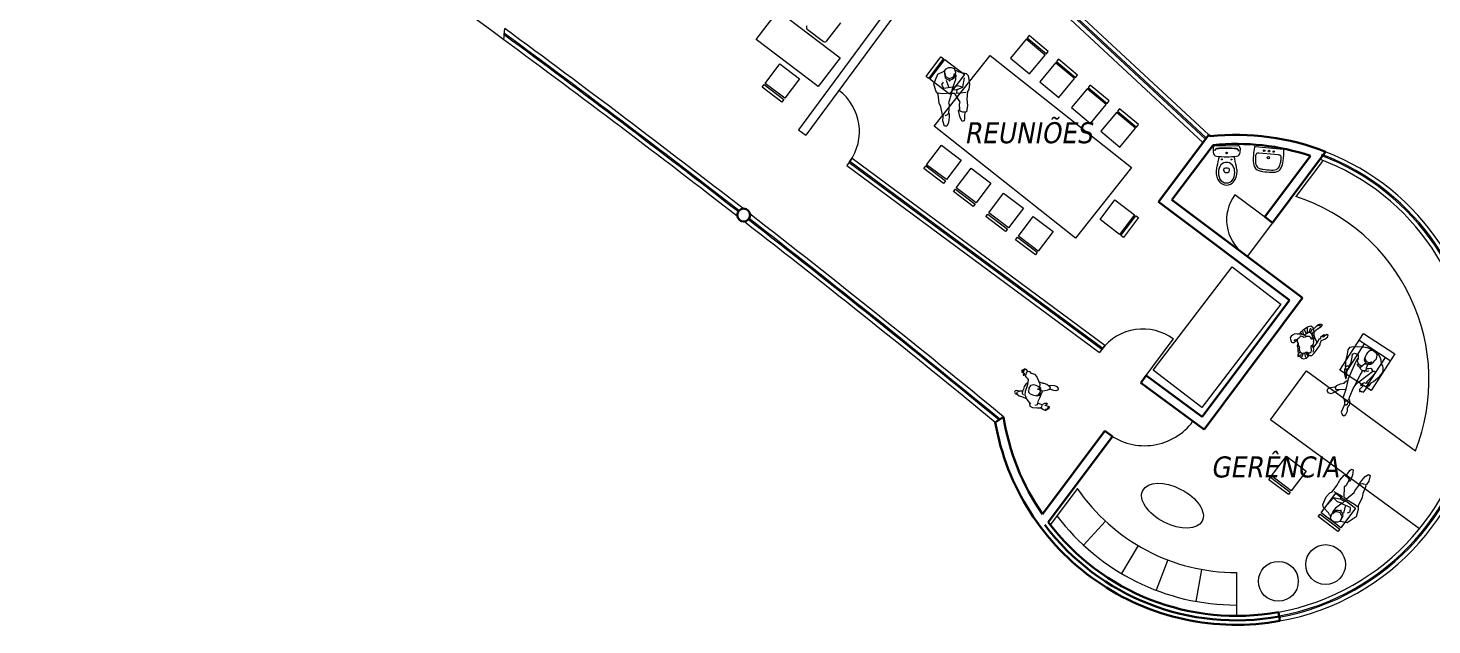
# Model space of a CAD drawing. Header units: millimetres. Extents: x 262 to 370, y -104 to 114.
# Drawn here: x 324.54 to 347.9, y -23.96 to -14.03 of the extents above; entities that cross this region are included whole.
import ezdxf

# ---------------------------------------------------------------- set-up
doc = ezdxf.new("R2010")
doc.units = ezdxf.units.MM
doc.header["$LTSCALE"] = 0.1
doc.layers.get('0').update_dxf_attribs({"lineweight": 9})
for name, color, linetype, lineweight in [('detalles', 2, 'Continuous', 9), ('mobiliario', 3, 'Continuous', 13), ('muros', 4, 'Continuous', 30)]:
    doc.layers.add(name, color=color, linetype=linetype, lineweight=lineweight)
doc.styles.get("Standard").update_dxf_attribs({"font": 'tahoma.ttf', "oblique": 10, "height": 0.35})

# ---------------------------------------------------------------- blocks, each defined once
blk = doc.blocks.new('2salada2')
at = {"color": 0}
for p, q in [((-0.296, 0), (0.296, 0)), ((0.207, -0.13), (-0.207, -0.13))]:
    blk.add_line(p, q, dxfattribs=at)
for centre, radius in [((-0.1, -0.07), 0.015), ((0, -0.205), 0.023), ((0, -0.07), 0.0175), ((0.1, -0.07), 0.015)]:
    blk.add_circle(centre, radius, dxfattribs=at)
for centre, radius, start, end in [((-0.296, -0.01), 0.01, 90, 173.6262), ((0.296, -0.01), 0.01, 6.3738, 90), ((1.185, -0.175), 1.5, 173.6262, 182.693), ((0.186, -0.222), 0.5, 182.693, 199.3406), ((1.186, -0.221), 1.454, 178.0234, 180.898), ((0.186, -0.222), 0.454, 182.693, 199.3406), ((-0.227, -0.171), 0.04, 95.5937, 179.6995), ((-0.207, -0.38), 0.25, 90, 95.5937), ((0.207, -0.38), 0.25, 84.4063, 90), ((0.227, -0.171), 0.04, 0.3005, 84.4063), ((-0.186, -0.222), 0.454, 340.6594, 357.307), ((-1.186, -0.221), 1.454, 359.102, 1.9766), ((-0.186, -0.222), 0.5, 340.6594, 357.307), ((-1.185, -0.175), 1.5, 357.307, 6.3738), ((-0.135, -0.335), 0.16, 199.3406, 257.4429), ((-0.135, -0.335), 0.114, 199.3406, 257.4429), ((-0.061, -0.003), 0.5, 257.4429, 266.4982), ((-0.061, -0.003), 0.454, 257.4429, 266.4982), ((0, 0.995), 1.5, 266.4982, 273.5018), ((0, 0.995), 1.454, 266.4982, 273.5018), ((0.061, -0.003), 0.454, 273.5018, 282.5571), ((0.061, -0.003), 0.5, 273.5018, 282.5571), ((0.135, -0.335), 0.114, 282.5571, 340.6594), ((0.135, -0.335), 0.16, 282.5571, 340.6594)]:
    blk.add_arc(centre, radius, start, end, dxfattribs=at)
blk = doc.blocks.new('personasp13')
for points in [[(0.082, -0.064), (0.128, -0.056), (0.175, -0.025), (0.238, 0.027), (0.266, 0.061), (0.269, 0.126), (0.29, 0.154), (0.286, 0.197), (0.307, 0.212), (0.319, 0.25), (0.312, 0.257), (0.298, 0.239), (0.302, 0.275), (0.293, 0.282), (0.283, 0.251), (0.281, 0.293), (0.271, 0.298), (0.264, 0.257), (0.26, 0.286), (0.25, 0.286), (0.242, 0.246), (0.23, 0.243), (0.218, 0.257), (0.207, 0.253), (0.211, 0.234), (0.231, 0.21), (0.207, 0.215), (0.19, 0.203), (0.175, 0.176), (0.156, 0.155), (0.111, 0.147), (0.051, 0.147), (-0.048, 0.155), (-0.103, 0.148), (-0.168, 0.097), (-0.23, 0.022), (-0.226, 0.035), (-0.264, 0.023), (-0.278, -0.026), (-0.261, -0.104), (-0.247, -0.164), (-0.264, -0.21), (-0.273, -0.253), (-0.261, -0.263), (-0.255, -0.241), (-0.252, -0.277), (-0.24, -0.28), (-0.238, -0.268), (-0.235, -0.294), (-0.221, -0.297), (-0.216, -0.275), (-0.211, -0.299), (-0.201, -0.299), (-0.192, -0.224), (-0.182, -0.234), (-0.165, -0.255), (-0.153, -0.246), (-0.168, -0.203), (-0.197, -0.174), (-0.195, -0.155), (-0.187, -0.097), (-0.139, -0.097), (-0.079, -0.107), (-0.009, -0.113)], [(-0.05, 0.197), (-0.06, 0.236), (-0.079, 0.267), (-0.099, 0.291), (-0.125, 0.275), (-0.141, 0.238), (-0.144, 0.178), (-0.154, 0.111)], [(-0.065, 0.25), (-0.063, 0.299), (-0.074, 0.32), (-0.098, 0.325), (-0.12, 0.31), (-0.13, 0.274)], [(0.096, 0.15), (0.074, 0.176), (0.027, 0.19), (-0.019, 0.191), (-0.053, 0.197), (-0.091, 0.197), (-0.111, 0.171)], [(0.231, 0.209), (0.259, 0.207), (0.284, 0.197)], [(-0.249, -0.159), (-0.231, -0.172), (-0.202, -0.174)], [(-0.185, -0.097), (-0.214, -0.09), (-0.237, -0.054)], [(0.082, -0.041), (0.067, -0.063), (0.051, -0.064), (0.043, -0.056), (0.041, -0.036), (0.038, -0.064), (0.029, -0.083), (0.014, -0.088), (-0.005, -0.083), (-0.033, -0.075), (-0.057, -0.064), (-0.067, -0.045)], [(0.024, -0.121), (0.031, -0.123), (0.048, -0.16), (0.067, -0.203), (0.087, -0.225), (0.103, -0.239), (0.123, -0.231), (0.135, -0.201), (0.154, -0.169), (0.158, -0.121), (0.152, -0.105), (0.154, -0.09), (0.161, -0.037)], [(0.147, -0.186), (0.166, -0.296), (0.158, -0.335), (0.134, -0.368), (0.103, -0.368), (0.087, -0.339), (0.082, -0.304), (0.084, -0.267), (0.077, -0.222)]]:
    blk.add_lwpolyline(points)
blk.add_lwpolyline([(0.01, -0.127), (0.019, -0.118), (0.024, -0.102), (0.062, -0.086), (0.084, -0.045), (0.092, -0.001), (0.092, 0.04), (0.069, 0.091), (0.019, 0.11), (-0.043, 0.098), (-0.066, 0.065), (-0.074, 0.006), (-0.067, -0.059), (-0.049, -0.092), (-0.02, -0.099), (-0.009, -0.103), (-0.001, -0.12)], close=True)
blk = doc.blocks.new('2SAINVI1')
at = {"color": 0, "linetype": 'ByBlock'}
for p, q in [((0, -0.183), (0, 0.183)), ((0.04, 0.222), (0.112, 0.222)), ((0.413, 0.048), (0.393, 0.048)), ((0.04, -0.222), (0.112, -0.222)), ((0.413, -0.048), (0.393, -0.048))]:
    blk.add_line(p, q, dxfattribs=at)
for centre, radius in [((0.122, 0), 0.0135), ((0.122, 0), 0.0135), ((0.23, 0.08), 0.0075), ((0.23, -0.08), 0.0075)]:
    blk.add_circle(centre, radius, dxfattribs=at)
for centre, radius, start, end in [((0.04, 0.183), 0.04, 90, 180), ((1.54, 0), 1.5, 173.7281, 186.2719), ((1.54, 0), 1.493, 173.6755, 186.3306), ((0.089, 0.16), 0.04, 90, 173.7281), ((0.096, 0.16), 0.04, 100.2428, 173.7859), ((0.112, 0.159), 0.064, 6.7931, 90), ((-1.219, 0), 1.404, 353.2069, 6.7931), ((0.85, -2.286), 2.5, 101.5744, 105.544), ((0.46, 0), 0.18, 173.7581, 186.2419), ((0.396, 0.007), 0.116, 117.4027, 173.7581), ((0.458, -0.112), 0.25, 101.6195, 117.4027), ((0.476, -0.423), 0.6, 94.3794, 102.2907), ((0.676, 0), 0.3, 173.3508, 186.6492), ((0.393, 0.033), 0.015, 90, 173.3508), ((0.451, -0.079), 0.216, 60.8839, 101.6195), ((0.413, 0.018), 0.03, 36.8699, 90), ((0.44, -0.085), 0.26, 51.2869, 92.3028), ((0.389, 0), 0.06, 323.1301, 36.8699), ((0.495, 0), 0.126, 299.1161, 60.8839), ((0.495, 0), 0.16, 312.4362, 47.5638), ((0.04, -0.183), 0.04, 180, 270), ((0.089, -0.16), 0.04, 186.2719, 270), ((0.096, -0.16), 0.04, 186.2141, 259.7572), ((0.112, -0.159), 0.064, 270, 353.2069), ((0.85, 2.286), 2.5, 254.456, 258.4256), ((0.396, -0.007), 0.116, 186.2419, 242.5973), ((0.458, 0.112), 0.25, 242.5973, 258.3805), ((0.476, 0.423), 0.6, 257.7093, 265.6206), ((0.393, -0.033), 0.015, 186.6492, 270), ((0.451, 0.079), 0.216, 258.3805, 299.1161), ((0.413, -0.018), 0.03, 270, 323.1301), ((0.44, 0.085), 0.26, 267.6972, 308.7131)]:
    blk.add_arc(centre, radius, start, end, dxfattribs=at)
blk = doc.blocks.new('personasp21')
at = {"color": 0, "linetype": 'ByBlock'}
for p, q in [((-0.177, 0.013), (-0.199, 0.016)), ((-0.161, 0.038), (-0.179, 0.044)), ((-0.162, 0.068), (-0.165, 0.071)), ((0.004, 0.167), (0.011, 0.189)), ((0.02, 0.148), (0.048, 0.196)), ((0.065, 0.137), (0.079, 0.203)), ((0.086, 0.133), (0.138, 0.196)), ((0.121, 0.127), (0.183, 0.167)), ((0.127, 0.035), (0.155, 0.052)), ((0.134, 0.107), (0.199, 0.136)), ((0.138, 0.069), (0.182, 0.089)), ((-0.199, -0.069), (-0.237, -0.097)), ((-0.172, -0.093), (-0.236, -0.13)), ((-0.208, -0.042), (-0.232, -0.045)), ((-0.199, -0.02), (-0.213, -0.01)), ((-0.158, -0.104), (-0.188, -0.171)), ((-0.131, -0.106), (-0.14, -0.175)), ((0.014, -0.12), (0.018, -0.107)), ((0.018, -0.107), (0.03, -0.096)), ((0.03, -0.096), (0.035, -0.092))]:
    blk.add_line(p, q, dxfattribs=at)
for points in [[(0.044, 0.095), (0.023, 0.138), (-0.017, 0.189), (-0.062, 0.222), (-0.09, 0.25), (-0.13, 0.254), (-0.157, 0.257), (-0.189, 0.24), (-0.198, 0.219), (-0.213, 0.185), (-0.216, 0.171), (-0.206, 0.157), (-0.188, 0.145), (-0.154, 0.147), (-0.124, 0.145), (-0.12, 0.152), (-0.134, 0.162), (-0.16, 0.169), (-0.167, 0.164)], [(-0.138, 0.096), (-0.178, 0.066), (-0.198, 0.027), (-0.227, -0.015), (-0.251, -0.076), (-0.247, -0.139), (-0.227, -0.168), (-0.178, -0.19), (-0.123, -0.183), (-0.112, -0.175)], [(-0.027, 0.199), (0.025, 0.215), (0.071, 0.222), (0.162, 0.213), (0.205, 0.191), (0.219, 0.162), (0.207, 0.131), (0.195, 0.095), (0.171, 0.068), (0.151, 0.037), (0.13, -0.011)], [(0.111, -0.089), (0.124, -0.073), (0.128, -0.049), (0.127, -0.015), (0.117, 0.02), (0.128, 0.059), (0.135, 0.083), (0.127, 0.116), (0.107, 0.127), (0.078, 0.128), (0.02, 0.141)], [(0.083, 0.043), (0.087, 0.035), (0.106, 0.025), (0.106, 0.02), (0.09, 0.014), (0.088, 0.006)], [(0.212, 0.13), (0.24, 0.127), (0.274, 0.131), (0.305, 0.134), (0.335, 0.13), (0.357, 0.114), (0.364, 0.097), (0.354, 0.086), (0.327, 0.076), (0.289, 0.079), (0.263, 0.082), (0.226, 0.081), (0.178, 0.075)], [(0.289, 0.13), (0.313, 0.124), (0.332, 0.11), (0.33, 0.097), (0.319, 0.085), (0.299, 0.082), (0.271, 0.083)], [(-0.246, -0.052), (-0.271, -0.066), (-0.275, -0.076), (-0.27, -0.083), (-0.253, -0.09)], [(-0.113, -0.121), (-0.119, -0.144), (-0.117, -0.165), (-0.107, -0.187), (-0.082, -0.21), (-0.027, -0.204), (0.052, -0.178), (0.134, -0.151), (0.147, -0.135), (0.185, -0.113), (0.188, -0.106), (0.21, -0.108), (0.255, -0.123), (0.316, -0.125), (0.32, -0.117), (0.33, -0.116), (0.329, -0.107), (0.339, -0.107), (0.34, -0.097), (0.333, -0.094), (0.33, -0.084), (0.253, -0.079), (0.255, -0.073), (0.277, -0.068), (0.295, -0.065), (0.291, -0.058), (0.257, -0.058), (0.217, -0.059), (0.206, -0.072), (0.189, -0.072), (0.182, -0.062), (0.119, -0.092), (0.051, -0.107), (0.014, -0.121), (0.004, -0.139), (-0.016, -0.162), (-0.033, -0.175)]]:
    blk.add_lwpolyline(points, dxfattribs=at)
blk.add_lwpolyline([(0.104, 0.002), (0.1, 0.002), (0.082, 0.006), (0.079, 0.014), (0.083, 0.033), (0.082, 0.05), (0.075, 0.068), (0.065, 0.078), (0.045, 0.095), (0.014, 0.099), (-0.004, 0.109), (-0.009, 0.128), (-0.031, 0.158), (-0.041, 0.164), (-0.062, 0.152), (-0.079, 0.152), (-0.093, 0.157), (-0.121, 0.14), (-0.14, 0.121), (-0.14, 0.099), (-0.147, 0.079), (-0.158, 0.066), (-0.155, 0.047), (-0.162, 0.024), (-0.177, 0.01), (-0.196, -0.02), (-0.203, -0.045), (-0.188, -0.079), (-0.153, -0.103), (-0.127, -0.101), (-0.105, -0.12), (-0.099, -0.138), (-0.081, -0.155), (-0.055, -0.152), (-0.037, -0.138), (-0.023, -0.123), (-0.009, -0.099), (-0.001, -0.083), (0.021, -0.076), (0.048, -0.075), (0.063, -0.065), (0.078, -0.051), (0.086, -0.037), (0.099, -0.031), (0.107, -0.01), (0.107, 0.006)], close=True, dxfattribs=at)
blk = doc.blocks.new('personasp34')
at = {"color": 0, "linetype": 'ByBlock'}
for p, q in [((-0.259, 0.214), (-0.224, 0.249)), ((-0.224, 0.249), (-0.087, 0.271)), ((-0.087, 0.271), (0.006, 0.258)), ((0.006, 0.258), (0.041, 0.236)), ((0.041, 0.236), (0.169, 0.227)), ((0.169, 0.227), (0.271, 0.236)), ((0.271, 0.236), (0.381, 0.222)), ((-0.36, -0.038), (-0.343, 0.019)), ((-0.303, 0.059), (-0.31, 0.034)), ((-0.303, 0.059), (-0.285, 0.094)), ((-0.285, 0.094), (-0.259, 0.214)), ((-0.258, 0.022), (-0.219, 0.017)), ((-0.209, 0.008), (-0.258, 0.022)), ((-0.157, 0.041), (-0.238, 0.047)), ((-0.219, 0.017), (-0.214, 0.027)), ((-0.192, -0.018), (-0.209, 0.008)), ((0.218, 0.112), (0.072, 0.024)), ((0.072, 0.024), (0.072, -0.029)), ((0.249, 0.103), (0.218, 0.112)), ((0.337, 0.108), (0.249, 0.103)), ((0.355, 0.085), (0.337, 0.108)), ((0.456, 0.108), (0.355, 0.085)), ((0.381, 0.222), (0.386, 0.196)), ((0.386, 0.196), (0.43, 0.187)), ((0.43, 0.187), (0.496, 0.187)), ((0.54, 0.147), (0.456, 0.108)), ((0.496, 0.187), (0.531, 0.178)), ((0.531, 0.178), (0.54, 0.147)), ((-0.356, -0.082), (-0.36, -0.038)), ((-0.334, -0.118), (-0.356, -0.082)), ((-0.303, -0.144), (-0.334, -0.118)), ((-0.25, -0.259), (-0.297, -0.152)), ((-0.262, -0.142), (-0.209, -0.129)), ((-0.209, -0.129), (-0.178, -0.067)), ((-0.178, -0.067), (-0.192, -0.018)), ((0.072, -0.029), (0.231, -0.078)), ((0.236, -0.233), (0.085, -0.25)), ((0.231, -0.078), (0.258, -0.069)), ((0.297, -0.206), (0.236, -0.233)), ((0.258, -0.069), (0.403, -0.078)), ((0.43, -0.18), (0.297, -0.206)), ((0.403, -0.078), (0.417, -0.069)), ((0.412, -0.083), (0.435, -0.106)), ((0.417, -0.069), (0.469, -0.069)), ((0.443, -0.162), (0.43, -0.18)), ((0.435, -0.106), (0.445, -0.141)), ((0.456, -0.171), (0.443, -0.162)), ((0.527, -0.175), (0.456, -0.171)), ((0.469, -0.069), (0.558, -0.082)), ((0.615, -0.144), (0.527, -0.175)), ((0.558, -0.082), (0.615, -0.109)), ((0.615, -0.109), (0.615, -0.144)), ((-0.087, -0.325), (-0.25, -0.259)), ((0.032, -0.29), (-0.087, -0.325)), ((0.085, -0.25), (0.032, -0.29))]:
    blk.add_line(p, q, dxfattribs=at)
at = {"color": 0, "linetype": 'ByBlock', "flags": 128}
blk.add_lwpolyline([(-0.303, -0.144), (-0.263, -0.147), (-0.188, -0.136), (-0.163, -0.103), (-0.153, -0.072), (-0.135, -0.063), (-0.135, -0.057), (-0.154, -0.047), (-0.163, -0.019), (-0.187, 0.013), (-0.221, 0.033), (-0.277, 0.041), (-0.343, 0.019)], dxfattribs=at)
at = {"color": 0, "linetype": 'ByBlock'}
for points in [[(0.059, 0.214), (0.072, 0.059), (0.01, 0.063), (-0.034, 0.161), (-0.188, 0.187)], [(-0.034, 0.152), (-0.051, 0.077), (-0.027, -0.009), (-0.157, 0.041)], [(0.015, 0.055), (0.019, -0.007)], [(0.386, 0.191), (0.386, 0.156), (0.368, 0.116), (0.315, 0.103)], [(-0.147, -0.121), (-0.037, -0.082)], [(-0.113, -0.171), (-0.073, -0.197), (-0.012, -0.162), (-0.037, -0.01), (0.068, -0.034), (0.077, -0.188), (0.068, -0.25)]]:
    blk.add_lwpolyline(points, dxfattribs=at)
blk = doc.blocks.new('personasp35')
at = {"color": 0, "linetype": 'ByBlock'}
for p, q in [((0.108, 0.063), (0.115, 0.034)), ((0.351, 0.036), (0.273, 0.03)), ((0.446, 0.05), (0.351, 0.036)), ((0.524, 0.061), (0.446, 0.05)), ((0.117, -0.014), (0.108, -0.032)), ((0.399, -0.205), (0.393, -0.22)), ((0.415, -0.194), (0.399, -0.205)), ((0.423, -0.186), (0.415, -0.194)), ((0.418, -0.179), (0.423, -0.186))]:
    blk.add_line(p, q, dxfattribs=at)
for points in [[(-0.11, -0.059), (-0.092, -0.121), (-0.064, -0.184), (-0.016, -0.26), (0.043, -0.342), (0.073, -0.367), (0.12, -0.369), (0.216, -0.323), (0.296, -0.294), (0.335, -0.269), (0.369, -0.251), (0.371, -0.239), (0.421, -0.228), (0.485, -0.184), (0.533, -0.13), (0.526, -0.123), (0.506, -0.139), (0.508, -0.128), (0.485, -0.143), (0.44, -0.169), (0.414, -0.178), (0.401, -0.18), (0.378, -0.189), (0.362, -0.198), (0.353, -0.184), (0.332, -0.194), (0.314, -0.207), (0.298, -0.203), (0.257, -0.21), (0.177, -0.241), (0.134, -0.264), (0.102, -0.244), (0.091, -0.212), (0.093, -0.18), (0.139, -0.146), (0.148, -0.134), (0.152, -0.153), (0.189, -0.15), (0.255, -0.139), (0.515, -0.091), (0.611, -0.055), (0.697, -0.021), (0.813, 0.014), (0.848, 0.064), (0.898, 0.098), (0.93, 0.102), (1.037, 0.127), (1.062, 0.159), (1.06, 0.196), (1.025, 0.21), (0.964, 0.205), (0.921, 0.175), (0.87, 0.162), (0.861, 0.171), (0.82, 0.157), (0.795, 0.134), (0.795, 0.112), (0.743, 0.096), (0.59, 0.064), (0.519, 0.064), (0.453, 0.082), (0.177, 0.175), (0.164, 0.196), (0.175, 0.223), (0.264, 0.214), (0.387, 0.191), (0.408, 0.196), (0.419, 0.162), (0.471, 0.137), (0.485, 0.137), (0.487, 0.143), (0.462, 0.169), (0.462, 0.178), (0.558, 0.162), (0.558, 0.175), (0.581, 0.182), (0.576, 0.189), (0.565, 0.2), (0.563, 0.214), (0.556, 0.221), (0.551, 0.241), (0.492, 0.246), (0.419, 0.248), (0.414, 0.26), (0.355, 0.26), (0.314, 0.28), (0.187, 0.317), (0.134, 0.323), (0.077, 0.317), (0.032, 0.287), (0.011, 0.264), (0, 0.228), (-0.053, 0.182), (-0.092, 0.134), (-0.112, 0.087), (-0.117, -0.005)], [(0.143, 0.02), (0.123, 0.03), (0.118, 0.055), (0.102, 0.08), (0.063, 0.099), (0.004, 0.102), (-0.028, 0.109), (-0.035, 0.102), (-0.055, 0.098), (-0.082, 0.084), (-0.101, 0.052), (-0.108, 0.016), (-0.101, -0.025), (-0.082, -0.055), (-0.046, -0.066), (-0.032, -0.068), (-0.032, -0.073), (0.002, -0.071), (0.041, -0.068), (0.079, -0.059), (0.104, -0.048), (0.12, -0.027), (0.125, -0.002), (0.145, 0.01)]]:
    blk.add_lwpolyline(points, close=True, dxfattribs=at)
for points in [[(0.39, 0.2), (0.386, 0.221), (0.408, 0.254)], [(0.075, 0.091), (0.089, 0.072), (0.058, 0.065), (0.089, 0.059), (0.1, 0.041), (0.104, 0.018), (0.098, -0.014), (0.081, -0.041), (0.064, -0.057)], [(0.125, 0.041), (0.168, 0.046), (0.209, 0.057), (0.216, 0.068), (0.239, 0.071), (0.269, 0.027), (0.259, -0.032), (0.237, -0.034), (0.136, -0.005)], [(0.171, 0.173), (0.161, 0.141), (0.157, 0.121), (0.182, 0.1), (0.2, 0.068)], [(0.234, 0.077), (0.228, 0.098), (0.212, 0.116)], [(0.253, 0.048), (0.262, 0.077)], [(0.843, 0.08), (0.823, 0.1), (0.802, 0.107)], [(0.909, 0.1), (0.889, 0.123), (0.861, 0.132), (0.841, 0.13), (0.825, 0.118)], [(0.218, -0.034), (0.218, -0.08), (0.191, -0.116), (0.166, -0.139), (0.157, -0.137)], [(0.241, -0.041), (0.25, -0.066), (0.23, -0.107)], [(0.367, -0.241), (0.348, -0.235), (0.339, -0.216), (0.346, -0.196)], [(0.686, -0.032), (0.747, -0.109), (0.775, -0.146), (0.766, -0.171), (0.752, -0.184), (0.713, -0.184), (0.652, -0.15), (0.613, -0.107), (0.59, -0.109), (0.549, -0.091)], [(0.761, -0.116), (0.88, -0.187), (0.893, -0.235), (0.87, -0.269), (0.834, -0.276), (0.795, -0.248), (0.754, -0.205), (0.731, -0.187)]]:
    blk.add_lwpolyline(points, dxfattribs=at)

msp = doc.modelspace()

# ---------------------------------------------------------------- linework, layer by layer
at = {"layer": 'detalles'}
for p, q in [((340.01, -12.139), (337.363, -15.722)), ((340.217, -12.112), (344.19, -15.806)), ((340.121, -12.242), (337.484, -15.811)), ((340.121, -12.242), (344.093, -15.934)), ((337.363, -15.722), (337.484, -15.811)), ((338.257, -16.195), (338.168, -16.316)), ((338.168, -16.316), (342.375, -19.425)), ((338.257, -16.195), (342.464, -19.304)), ((345.251, -17.268), (344.831, -17.829)), ((342.464, -19.304), (342.375, -19.425))]:
    msp.add_line(p, q, dxfattribs=at)
for centre, radius, start, end in [((218.8, -168.708), 191.79, 53.65649, 58.92698), ((315.622, -12.555), 16.92, 354.334, 354.9659), ((218.8, -168.708), 191.79, 52.20206, 53.65649), ((218.8, -168.708), 191.95, 52.20178, 53.68517), ((337.528, -15.75), 0.85, 323.5428, 53.5428), ((344.651, -19.882), 4.075, 358.5731, 68.6448), ((344.651, -19.882), 3.925, 358.5937, 69.2515), ((345.187, -17.22), 0.7, 143.7599, 233.1809), ((218.8, -168.708), 191.79, 50.56021, 52.15911), ((218.8, -168.708), 191.95, 50.54686, 52.15939), ((343.092, -19.885), 0.85, 53.1809, 143.1809), ((344.651, -19.882), 3.925, 280.2483, 356.3761), ((344.651, -19.882), 4.075, 280.2483, 356.3967), ((343.123, -19.977), 1, 233.1809, 323.5428)]:
    msp.add_arc(centre, radius, start, end, dxfattribs=at)
at = {"layer": 'mobiliario'}
for p, q in [((340.163, -12.184), (344.136, -15.877)), ((340.176, -12.166), (344.15, -15.859)), ((337.837, -14.245), (338.066, -13.942)), ((337.51, -14.048), (337.781, -14.253)), ((339.624, -15.66), (340.556, -14.485)), ((340.556, -14.485), (342.906, -16.35)), ((341.973, -17.525), (339.624, -15.66)), ((338.206, -16.264), (342.413, -19.373)), ((338.219, -16.247), (342.426, -19.355)), ((342.906, -16.35), (341.973, -17.525)), ((346.082, -16.242), (345.639, -16.833)), ((345.187, -17.22), (344.622, -16.806)), ((343.101, -19.874), (343.601, -19.204)), ((346.779, -19.283), (346.458, -19.776)), ((347.212, -19.565), (346.691, -19.226)), ((347.125, -19.509), (346.804, -20.001)), ((345.22, -20.545), (345.815, -19.732)), ((345.815, -19.732), (347.631, -21.062)), ((347.696, -22.359), (345.22, -20.545)), ((342.004, -21.689), (341.553, -22.292)), ((342.473, -22.234), (342.106, -22.63)), ((343.014, -22.638), (342.739, -23.102)), ((343.51, -22.877), (343.318, -23.382)), ((344.072, -23.035), (343.974, -23.566)), ((344.651, -23.087), (344.651, -23.807))]:
    msp.add_line(p, q, dxfattribs=at)
for points in [[(338.057, -14.524), (337.693, -15.005), (336.66, -14.223), (337.024, -13.742)], [(341.209, -14.794), (341.471, -14.479), (341.154, -14.215), (340.892, -14.529)], [(341.488, -14.459), (341.521, -14.419), (341.204, -14.155), (341.17, -14.195)], [(337.383, -14.873), (337.136, -15.199), (336.807, -14.95), (337.054, -14.624)], [(339.528, -14.867), (339.486, -14.836), (339.735, -14.507), (339.777, -14.538)], [(339.875, -15.13), (339.549, -14.883), (339.798, -14.554), (340.124, -14.801)], [(341.696, -15.187), (341.958, -14.872), (341.641, -14.608), (341.379, -14.923)], [(341.975, -14.852), (342.008, -14.812), (341.691, -14.548), (341.658, -14.588)], [(337.12, -15.22), (337.089, -15.262), (336.76, -15.012), (336.791, -14.971)], [(342.224, -15.618), (342.486, -15.303), (342.169, -15.039), (341.907, -15.354)], [(342.503, -15.283), (342.536, -15.243), (342.219, -14.979), (342.185, -15.019)], [(342.99, -15.677), (343.023, -15.637), (342.706, -15.373), (342.673, -15.413)], [(342.711, -16.012), (342.973, -15.697), (342.656, -15.433), (342.394, -15.748)], [(340.072, -16.225), (339.825, -16.552), (339.496, -16.303), (339.743, -15.976)], [(339.809, -16.573), (339.778, -16.614), (339.449, -16.365), (339.48, -16.323)], [(340.566, -16.61), (340.319, -16.937), (339.989, -16.688), (340.237, -16.361)], [(340.303, -16.958), (340.271, -16.999), (339.942, -16.75), (339.974, -16.709)], [(341.106, -17.027), (340.858, -17.353), (340.529, -17.104), (340.777, -16.778)], [(342.63, -16.888), (342.957, -17.135), (342.707, -17.464), (342.381, -17.217)], [(340.843, -17.374), (340.811, -17.416), (340.482, -17.167), (340.514, -17.125)], [(341.599, -17.412), (341.352, -17.739), (341.023, -17.49), (341.27, -17.163)], [(342.977, -17.151), (343.019, -17.182), (342.77, -17.512), (342.728, -17.48)], [(341.336, -17.759), (341.305, -17.801), (340.976, -17.552), (341.007, -17.51)], [(344.58, -18.004), (345.39, -18.624), (344.076, -20.342), (343.266, -19.723)], [(347.287, -19.45), (346.891, -20.058), (346.37, -19.718), (346.766, -19.11)], [(345.811, -21.402), (345.564, -21.729), (345.235, -21.48), (345.482, -21.153)], [(345.548, -21.75), (345.517, -21.791), (345.188, -21.542), (345.219, -21.501)], [(346.635, -22.016), (346.388, -22.343), (346.059, -22.094), (346.306, -21.767)], [(346.372, -22.363), (346.341, -22.405), (346.012, -22.156), (346.043, -22.114)]]:
    msp.add_lwpolyline(points, close=True, dxfattribs=at)
for centre in [(346.136, -22.953), (345.349, -23.232)]:
    msp.add_circle(centre, 0.331, dxfattribs=at)
for centre, radius, start, end in [((337.534, -14.016), 0.04, 142.8968, 232.8968), ((218.8, -168.708), 191.859, 52.21246, 53.66878), ((218.8, -168.708), 191.881, 52.21243, 53.67272), ((337.805, -14.221), 0.04, 232.8968, 322.8968), ((344.651, -19.882), 3.989, 359.0153, 69.2515), ((344.651, -19.882), 4.011, 359.0111, 69.2515), ((344.651, -19.882), 3.205, 338.4078, 72.0501), ((218.8, -168.708), 191.859, 50.55445, 52.14871), ((218.8, -168.708), 191.881, 50.55261, 52.14874), ((344.651, -19.882), 3.989, 280.2483, 355.9544), ((344.651, -19.882), 4.011, 280.2483, 355.9586), ((344.651, -19.882), 3.205, 214.3117, 270), ((344.651, -19.882), 3.745, 217.1103, 270)]:
    msp.add_arc(centre, radius, start, end, dxfattribs=at)
msp.add_ellipse((343.587, -21.975), major_axis=(-0.495, 0.255), ratio=0.550361, dxfattribs=at)
at = {"layer": 'muros'}
for p, q in [((344.19, -15.806), (343.354, -16.922)), ((344.262, -15.977), (343.578, -16.89)), ((346.135, -16.087), (345.251, -17.268)), ((345.884, -16.156), (345.123, -17.172)), ((345.536, -18.556), (343.354, -16.922)), ((345.752, -18.518), (343.578, -16.89)), ((345.251, -17.268), (345.123, -17.172)), ((345.536, -18.556), (344.081, -20.499)), ((345.752, -18.518), (344.112, -20.708)), ((343.148, -19.809), (343.059, -19.929)), ((343.148, -19.809), (344.081, -20.499)), ((343.059, -19.929), (344.112, -20.708)), ((342.46, -20.73), (341.423, -22.115)), ((342.588, -20.825), (342.46, -20.73)), ((342.588, -20.825), (341.521, -22.25))]:
    msp.add_line(p, q, dxfattribs=at)
at = {"layer": 'muros', "ltscale": 0.3}
for p, q in [((344.19, -15.806), (344.217, -15.83)), ((340.638, -20.59), (340.774, -20.495)), ((345.349, -23.745), (345.376, -23.892))]:
    msp.add_line(p, q, dxfattribs=at)
msp.add_circle((336.45, -17.141), 0.107, dxfattribs=at)
at = {"layer": 'muros'}
for radius, start, end in [(4.075, 68.6448, 96.1163), (3.925, 71.6979, 95.6926), (3.925, 188.9788, 214.6639), (4.075, 190.0017, 280.2483), (4, 217.1103, 280.2483), (3.925, 217.1103, 280.2483)]:
    msp.add_arc((344.651, -19.882), radius, start, end, dxfattribs=at)

# ---------------------------------------------------------------- block references
at = {"layer": 'mobiliario', "ltscale": 0.3}
for name, p, rotation in [('personasp34', (339.94, -15.045), 270), ('personasp21', (345.844, -19.261), 37.43949377306095), ('personasp35', (346.877, -19.493), 235.6335727266391), ('personasp13', (341.298, -20.066), 76.3024438886595), ('personasp34', (346.419, -21.907), 56.46113794877744)]:
    msp.add_blockref(name, p, dxfattribs=dict(at, rotation=rotation))
at = {"layer": 'mobiliario', "rotation": 269.8147259211448}
msp.add_blockref('2SAINVI1', (344.489, -15.986), dxfattribs=at)
at = {"layer": 'mobiliario', "xscale": 0.7999999999999806, "yscale": 0.7999999999999972, "zscale": 0.8, "rotation": 354.4903846460197}
msp.add_blockref('2salada2', (345.198, -16.022), dxfattribs=at)

# ---------------------------------------------------------------- texts
at = {"layer": 'detalles', "oblique": 10}
for s, p in [('REUNIÕES', (340.124, -15.946)), ('GERÊNCIA', (344.225, -21.505))]:
    msp.add_text(s, height=0.35, dxfattribs=at).set_placement(p)

doc.saveas('drawing.dxf')
